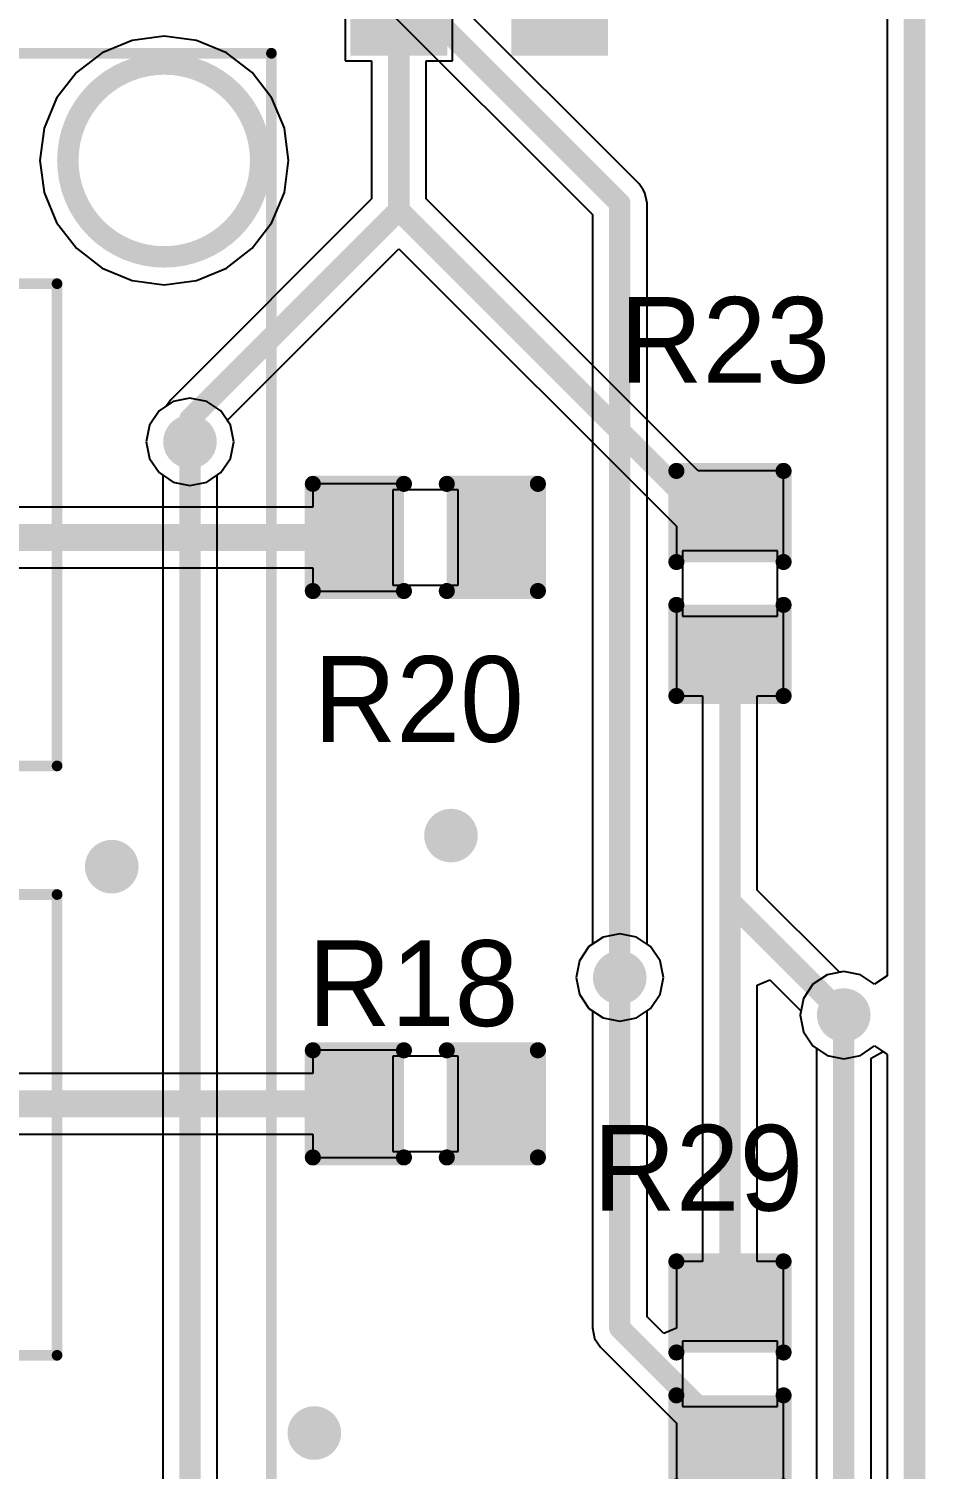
# Model space of a CAD drawing. Extents: x 10.58 to 11.54, y 9.91 to 15.27.
# Drawn here: x 11.21 to 11.539, y 14.271 to 14.8 of the extents above; entities that cross this region are included whole.
import ezdxf

# ---------------------------------------------------------------- set-up
doc = ezdxf.new("R2010")
doc.units = 0
doc.layers.get('0').update_dxf_attribs({"linetype": 'CONTINUOUS'})
for name, color, linetype in [('BOTTOMLAYER', 5, 'CONTINUOUS'), ('KEEPOUTLAYER', 6, 'CONTINUOUS'), ('MULTILAYER', 9, 'CONTINUOUS'), ('TOPLAYER', 1, 'CONTINUOUS'), ('TOPOVERLAY', 2, 'CONTINUOUS'), ('TOPPASTE', 8, 'CONTINUOUS'), ('TOPSOLDER', 216, 'CONTINUOUS'), ('VIAHOLELAYER', 16, 'CONTINUOUS')]:
    doc.layers.add(name, color=color, linetype=linetype)

# ---------------------------------------------------------------- blocks, each defined once
blk = doc.blocks.new('R_0402_7')
at = {"layer": 'TOPLAYER'}
for p, q in [((0.017, 0.0175), (-0.007, 0.0175)), ((-0.007, 0.0175), (-0.007, -0.0175)), ((0.017, -0.0175), (0.017, 0.0175)), ((-0.007, -0.0175), (0.017, -0.0175))]:
    blk.add_line(p, q, dxfattribs=at)
for points in [[(-0.006811, -0.01378), (-0.006811, 0.01378), (-0.030433, -0.01378), (-0.030433, 0.01378)], [(0.040433, -0.01378), (0.040433, 0.01378), (0.016811, -0.01378), (0.016811, 0.01378)]]:
    blk.add_solid(points, dxfattribs=at)
at = {"layer": 'TOPOVERLAY', "const_width": 0.005906}
for points in [[(-0.036339, 0.019685), (-0.036339, -0.019685)], [(-0.036339, 0.019685), (-0.002874, 0.019685)], [(0.012874, 0.019685), (0.046339, 0.019685)], [(0.046339, 0.019685), (0.046339, -0.019685)], [(-0.036339, -0.019685), (-0.002874, -0.019685)], [(0.012874, -0.019685), (0.046339, -0.019685)]]:
    blk.add_lwpolyline(points, dxfattribs=at)
at = {"layer": 'TOPOVERLAY', "const_width": 0.002953}
for points in [[(-0.037815, 0.019685, 1), (-0.034862, 0.019685, 1)], [(-0.037815, 0.019685, 1), (-0.034862, 0.019685, 1)], [(-0.00435, 0.019685, 1), (-0.001398, 0.019685, 1)], [(0.011398, 0.019685, 1), (0.01435, 0.019685, 1)], [(0.044862, 0.019685, 1), (0.047815, 0.019685, 1)], [(0.044862, 0.019685, 1), (0.047815, 0.019685, 1)], [(-0.037815, -0.019685, 1), (-0.034862, -0.019685, 1)], [(-0.037815, -0.019685, 1), (-0.034862, -0.019685, 1)], [(-0.00435, -0.019685, 1), (-0.001398, -0.019685, 1)], [(0.011398, -0.019685, 1), (0.01435, -0.019685, 1)], [(0.044862, -0.019685, 1), (0.047815, -0.019685, 1)], [(0.044862, -0.019685, 1), (0.047815, -0.019685, 1)]]:
    blk.add_lwpolyline(points, format="xyb", close=True, dxfattribs=at)
at = {"layer": 'TOPPASTE'}
for points in [[(-0.006811, -0.01378), (-0.006811, 0.01378), (-0.030433, -0.01378), (-0.030433, 0.01378)], [(0.040433, -0.01378), (0.040433, 0.01378), (0.016811, -0.01378), (0.016811, 0.01378)]]:
    blk.add_solid(points, dxfattribs=at)
at = {"layer": 'TOPSOLDER'}
for points in [[(-0.002811, -0.01778), (-0.002811, 0.01778), (-0.034433, -0.01778), (-0.034433, 0.01778)], [(0.044433, -0.01778), (0.044433, 0.01778), (0.012811, -0.01778), (0.012811, 0.01778)]]:
    blk.add_solid(points, dxfattribs=at)
blk = doc.blocks.new('R_0402_26')
at = {"layer": 'TOPLAYER'}
for p, q in [((0.017, 0.0175), (-0.007, 0.0175)), ((-0.007, 0.0175), (-0.007, -0.0175)), ((0.017, -0.0175), (0.017, 0.0175)), ((-0.007, -0.0175), (0.017, -0.0175))]:
    blk.add_line(p, q, dxfattribs=at)
for points in [[(-0.006811, -0.01378), (-0.006811, 0.01378), (-0.030433, -0.01378), (-0.030433, 0.01378)], [(0.040433, -0.01378), (0.040433, 0.01378), (0.016811, -0.01378), (0.016811, 0.01378)]]:
    blk.add_solid(points, dxfattribs=at)
at = {"layer": 'TOPOVERLAY', "const_width": 0.005906}
for points in [[(-0.002874, 0.019685), (-0.036339, 0.019685)], [(-0.036339, -0.019685), (-0.036339, 0.019685)], [(0.046339, 0.019685), (0.012874, 0.019685)], [(0.046339, -0.019685), (0.046339, 0.019685)], [(-0.002874, -0.019685), (-0.036339, -0.019685)], [(0.046339, -0.019685), (0.012874, -0.019685)]]:
    blk.add_lwpolyline(points, dxfattribs=at)
at = {"layer": 'TOPOVERLAY', "const_width": 0.002953}
for points in [[(-0.037815, 0.019685, 1), (-0.034862, 0.019685, 1)], [(-0.037815, 0.019685, 1), (-0.034862, 0.019685, 1)], [(-0.00435, 0.019685, 1), (-0.001398, 0.019685, 1)], [(0.011398, 0.019685, 1), (0.01435, 0.019685, 1)], [(0.044862, 0.019685, 1), (0.047815, 0.019685, 1)], [(0.044862, 0.019685, 1), (0.047815, 0.019685, 1)], [(-0.037815, -0.019685, 1), (-0.034862, -0.019685, 1)], [(-0.037815, -0.019685, 1), (-0.034862, -0.019685, 1)], [(-0.00435, -0.019685, 1), (-0.001398, -0.019685, 1)], [(0.011398, -0.019685, 1), (0.01435, -0.019685, 1)], [(0.044862, -0.019685, 1), (0.047815, -0.019685, 1)], [(0.044862, -0.019685, 1), (0.047815, -0.019685, 1)]]:
    blk.add_lwpolyline(points, format="xyb", close=True, dxfattribs=at)
at = {"layer": 'TOPPASTE'}
for points in [[(-0.006811, -0.01378), (-0.006811, 0.01378), (-0.030433, -0.01378), (-0.030433, 0.01378)], [(0.040433, -0.01378), (0.040433, 0.01378), (0.016811, -0.01378), (0.016811, 0.01378)]]:
    blk.add_solid(points, dxfattribs=at)
at = {"layer": 'TOPSOLDER'}
for points in [[(-0.002811, -0.01778), (-0.002811, 0.01778), (-0.034433, -0.01778), (-0.034433, 0.01778)], [(0.044433, -0.01778), (0.044433, 0.01778), (0.012811, -0.01778), (0.012811, 0.01778)]]:
    blk.add_solid(points, dxfattribs=at)
blk = doc.blocks.new('R_0402_29')
at = {"layer": 'TOPLAYER'}
for p, q in [((0.017, 0.0175), (-0.007, 0.0175)), ((-0.007, 0.0175), (-0.007, -0.0175)), ((0.017, -0.0175), (0.017, 0.0175)), ((-0.007, -0.0175), (0.017, -0.0175))]:
    blk.add_line(p, q, dxfattribs=at)
for points in [[(-0.006811, -0.01378), (-0.006811, 0.01378), (-0.030433, -0.01378), (-0.030433, 0.01378)], [(0.040433, -0.01378), (0.040433, 0.01378), (0.016811, -0.01378), (0.016811, 0.01378)]]:
    blk.add_solid(points, dxfattribs=at)
at = {"layer": 'TOPOVERLAY', "const_width": 0.005906}
for points in [[(-0.036339, 0.019685), (-0.002874, 0.019685)], [(-0.036339, -0.019685), (-0.036339, 0.019685)], [(0.012874, 0.019685), (0.046339, 0.019685)], [(0.046339, -0.019685), (0.046339, 0.019685)], [(-0.036339, -0.019685), (-0.002874, -0.019685)], [(0.012874, -0.019685), (0.046339, -0.019685)]]:
    blk.add_lwpolyline(points, dxfattribs=at)
at = {"layer": 'TOPOVERLAY', "const_width": 0.002953}
for points in [[(-0.037815, 0.019685, 1), (-0.034862, 0.019685, 1)], [(-0.037815, 0.019685, 1), (-0.034862, 0.019685, 1)], [(-0.00435, 0.019685, 1), (-0.001398, 0.019685, 1)], [(0.011398, 0.019685, 1), (0.01435, 0.019685, 1)], [(0.044862, 0.019685, 1), (0.047815, 0.019685, 1)], [(0.044862, 0.019685, 1), (0.047815, 0.019685, 1)], [(-0.037815, -0.019685, 1), (-0.034862, -0.019685, 1)], [(-0.037815, -0.019685, 1), (-0.034862, -0.019685, 1)], [(-0.00435, -0.019685, 1), (-0.001398, -0.019685, 1)], [(0.011398, -0.019685, 1), (0.01435, -0.019685, 1)], [(0.044862, -0.019685, 1), (0.047815, -0.019685, 1)], [(0.044862, -0.019685, 1), (0.047815, -0.019685, 1)]]:
    blk.add_lwpolyline(points, format="xyb", close=True, dxfattribs=at)
at = {"layer": 'TOPPASTE'}
for points in [[(-0.006811, -0.01378), (-0.006811, 0.01378), (-0.030433, -0.01378), (-0.030433, 0.01378)], [(0.040433, -0.01378), (0.040433, 0.01378), (0.016811, -0.01378), (0.016811, 0.01378)]]:
    blk.add_solid(points, dxfattribs=at)
at = {"layer": 'TOPSOLDER'}
for points in [[(-0.002811, -0.01778), (-0.002811, 0.01778), (-0.034433, -0.01778), (-0.034433, 0.01778)], [(0.044433, -0.01778), (0.044433, 0.01778), (0.012811, -0.01778), (0.012811, 0.01778)]]:
    blk.add_solid(points, dxfattribs=at)
blk = doc.blocks.new('R_0402_31')
at = {"layer": 'TOPLAYER'}
for p, q in [((0.017, 0.0175), (-0.007, 0.0175)), ((-0.007, 0.0175), (-0.007, -0.0175)), ((0.017, -0.0175), (0.017, 0.0175)), ((-0.007, -0.0175), (0.017, -0.0175))]:
    blk.add_line(p, q, dxfattribs=at)
for points in [[(-0.006811, -0.01378), (-0.006811, 0.01378), (-0.030433, -0.01378), (-0.030433, 0.01378)], [(0.040433, -0.01378), (0.040433, 0.01378), (0.016811, -0.01378), (0.016811, 0.01378)]]:
    blk.add_solid(points, dxfattribs=at)
at = {"layer": 'TOPOVERLAY', "const_width": 0.005906}
for points in [[(-0.036339, 0.019685), (-0.002874, 0.019685)], [(-0.036339, -0.019685), (-0.036339, 0.019685)], [(0.012874, 0.019685), (0.046339, 0.019685)], [(0.046339, -0.019685), (0.046339, 0.019685)], [(-0.036339, -0.019685), (-0.002874, -0.019685)], [(0.012874, -0.019685), (0.046339, -0.019685)]]:
    blk.add_lwpolyline(points, dxfattribs=at)
at = {"layer": 'TOPOVERLAY', "const_width": 0.002953}
for points in [[(-0.037815, 0.019685, 1), (-0.034862, 0.019685, 1)], [(-0.037815, 0.019685, 1), (-0.034862, 0.019685, 1)], [(-0.00435, 0.019685, 1), (-0.001398, 0.019685, 1)], [(0.011398, 0.019685, 1), (0.01435, 0.019685, 1)], [(0.044862, 0.019685, 1), (0.047815, 0.019685, 1)], [(0.044862, 0.019685, 1), (0.047815, 0.019685, 1)], [(-0.037815, -0.019685, 1), (-0.034862, -0.019685, 1)], [(-0.037815, -0.019685, 1), (-0.034862, -0.019685, 1)], [(-0.00435, -0.019685, 1), (-0.001398, -0.019685, 1)], [(0.011398, -0.019685, 1), (0.01435, -0.019685, 1)], [(0.044862, -0.019685, 1), (0.047815, -0.019685, 1)], [(0.044862, -0.019685, 1), (0.047815, -0.019685, 1)]]:
    blk.add_lwpolyline(points, format="xyb", close=True, dxfattribs=at)
at = {"layer": 'TOPPASTE'}
for points in [[(-0.006811, -0.01378), (-0.006811, 0.01378), (-0.030433, -0.01378), (-0.030433, 0.01378)], [(0.040433, -0.01378), (0.040433, 0.01378), (0.016811, -0.01378), (0.016811, 0.01378)]]:
    blk.add_solid(points, dxfattribs=at)
at = {"layer": 'TOPSOLDER'}
for points in [[(-0.002811, -0.01778), (-0.002811, 0.01778), (-0.034433, -0.01778), (-0.034433, 0.01778)], [(0.044433, -0.01778), (0.044433, 0.01778), (0.012811, -0.01778), (0.012811, 0.01778)]]:
    blk.add_solid(points, dxfattribs=at)
blk = doc.blocks.new('TU1501WNR_2PS_VOID___NL_45')
at = {"layer": 'TOPLAYER'}
for points in [[(0.074803, -0.00315), (0.102362, -0.00315), (0.074803, 0.130709), (0.102362, 0.130709)], [(0.133858, -0.00315), (0.161417, -0.00315), (0.133858, 0.130709), (0.161417, 0.130709)], [(-0.027165, -0.133402), (0.035827, -0.133402), (-0.027165, -0.058598), (0.035827, -0.058598)], [(0.200788, -0.133402), (0.26378, -0.133402), (0.200788, -0.058598), (0.26378, -0.058598)]]:
    blk.add_solid(points, dxfattribs=at)
at = {"layer": 'TOPOVERLAY', "const_width": 0.005906}
blk.add_lwpolyline([(0.056803, 0.047, -44.113391), (0.05671, 0.049064)], format="xyb", dxfattribs=at)
at = {"layer": 'TOPOVERLAY'}
for points, const_width in [([(0.055233, 0.049064, 1), (0.058186, 0.049064, 1)], 0.002953), ([(0.055327, 0.047, 1), (0.05828, 0.047, 1)], 0.002953), ([(-0.000984, 0, 1), (0.000984, 0, 1)], 0.001969), ([(-0.000984, 0, 1), (0.000984, 0, 1)], 0.001969), ([(0.235236, 0, 1), (0.237205, 0, 1)], 0.001969), ([(0.235236, 0, 1), (0.237205, 0, 1)], 0.001969), ([(-0.000984, -0.169291, 1), (0.000984, -0.169291, 1)], 0.001969), ([(-0.000984, -0.17, 1), (0.000984, -0.17, 1)], 0.001969), ([(0.235236, -0.169291, 1), (0.237205, -0.169291, 1)], 0.001969), ([(0.235236, -0.17, 1), (0.237205, -0.17, 1)], 0.001969)]:
    blk.add_lwpolyline(points, format="xyb", close=True, dxfattribs=dict(at, const_width=const_width))
at = {"layer": 'TOPOVERLAY', "const_width": 0.003937}
for points in [[(0.23622, 0), (0, 0)], [(0, 0), (0, -0.169291)], [(0.23622, 0), (0.23622, -0.169291)], [(0.23622, -0.17), (0, -0.17)]]:
    blk.add_lwpolyline(points, dxfattribs=at)
at = {"layer": 'TOPPASTE'}
for points in [[(0.074803, -0.00315), (0.102362, -0.00315), (0.074803, 0.130709), (0.102362, 0.130709)], [(0.133858, -0.00315), (0.161417, -0.00315), (0.133858, 0.130709), (0.161417, 0.130709)], [(-0.027165, -0.133402), (0.035827, -0.133402), (-0.027165, -0.058598), (0.035827, -0.058598)], [(0.200788, -0.133402), (0.26378, -0.133402), (0.200788, -0.058598), (0.26378, -0.058598)]]:
    blk.add_solid(points, dxfattribs=at)
at = {"layer": 'TOPSOLDER'}
for points in [[(0.070803, -0.00715), (0.106362, -0.00715), (0.070803, 0.134709), (0.106362, 0.134709)], [(0.129858, -0.00715), (0.165417, -0.00715), (0.129858, 0.134709), (0.165417, 0.134709)], [(-0.031165, -0.137402), (0.039827, -0.137402), (-0.031165, -0.054599), (0.039827, -0.054599)], [(0.196788, -0.137402), (0.26778, -0.137402), (0.196788, -0.054599), (0.26778, -0.054599)]]:
    blk.add_solid(points, dxfattribs=at)

msp = doc.modelspace()

# ---------------------------------------------------------------- linework, layer by layer
at = {"layer": 'BOTTOMLAYER'}
for p, q in [((11.525096, 15.092065), (11.525096, 14.452155)), ((11.433959, 14.743055), (11.308088, 14.868926)), ((11.296835, 14.851795), (11.416827, 14.731802)), ((11.247721, 14.795817), (11.236707, 14.791255)), ((11.25954, 14.797373), (11.247721, 14.795817)), ((11.27136, 14.795817), (11.25954, 14.797373)), ((11.282373, 14.791255), (11.27136, 14.795817)), ((11.236707, 14.791255), (11.227249, 14.783998)), ((11.291831, 14.783998), (11.282373, 14.791255)), ((11.227249, 14.783998), (11.219992, 14.77454)), ((11.299088, 14.77454), (11.291831, 14.783998)), ((11.219992, 14.77454), (11.21543, 14.763526)), ((11.30365, 14.763526), (11.299088, 14.77454)), ((11.21543, 14.763526), (11.213874, 14.751707)), ((11.305207, 14.751707), (11.30365, 14.763526)), ((11.213874, 14.751707), (11.21543, 14.739887)), ((11.30365, 14.739887), (11.305207, 14.751707)), ((11.435412, 14.74088), (11.433959, 14.743055)), ((11.21543, 14.739887), (11.219992, 14.728874)), ((11.299088, 14.728874), (11.30365, 14.739887)), ((11.436134, 14.739799), (11.435412, 14.74088)), ((11.436898, 14.735959), (11.436134, 14.739799)), ((11.436898, 14.463745), (11.436898, 14.735959)), ((11.219992, 14.728874), (11.227249, 14.719416)), ((11.291831, 14.719416), (11.299088, 14.728874)), ((11.416827, 14.731802), (11.416827, 14.463745)), ((11.227249, 14.719416), (11.236707, 14.712158)), ((11.282373, 14.712158), (11.291831, 14.719416)), ((11.236707, 14.712158), (11.247721, 14.707596)), ((11.27136, 14.707596), (11.282373, 14.712158)), ((11.247721, 14.707596), (11.25954, 14.70604)), ((11.25954, 14.70604), (11.27136, 14.707596)), ((11.262844, 14.663195), (11.257635, 14.659714)), ((11.268989, 14.664417), (11.262844, 14.663195)), ((11.275133, 14.663195), (11.268989, 14.664417)), ((11.280342, 14.659714), (11.275133, 14.663195)), ((11.257635, 14.659714), (11.254154, 14.654505)), ((11.283823, 14.654505), (11.280342, 14.659714)), ((11.254154, 14.654505), (11.252932, 14.64836)), ((11.285045, 14.64836), (11.283823, 14.654505)), ((11.252932, 14.64836), (11.254154, 14.642216)), ((11.283823, 14.642216), (11.285045, 14.64836)), ((11.254154, 14.642216), (11.257635, 14.637007)), ((11.280342, 14.637007), (11.283823, 14.642216)), ((11.257635, 14.637007), (11.258953, 14.636126)), ((11.279024, 14.636126), (11.280342, 14.637007)), ((11.258953, 14.636126), (11.258953, 13.870998)), ((11.279024, 13.872489), (11.279024, 14.636126)), ((11.415509, 14.462864), (11.412028, 14.457655)), ((11.416827, 14.463745), (11.415509, 14.462864)), ((11.438216, 14.462864), (11.436898, 14.463745)), ((11.441697, 14.457655), (11.438216, 14.462864)), ((11.412028, 14.457655), (11.410806, 14.45151)), ((11.442919, 14.45151), (11.441697, 14.457655)), ((11.410806, 14.45151), (11.412028, 14.445365)), ((11.441697, 14.445365), (11.442919, 14.45151)), ((11.503002, 14.452565), (11.497792, 14.449084)), ((11.509146, 14.453787), (11.503002, 14.452565)), ((11.515291, 14.452565), (11.509146, 14.453787)), ((11.5205, 14.449084), (11.515291, 14.452565)), ((11.525096, 14.452155), (11.5205, 14.449084)), ((11.497792, 14.449084), (11.494312, 14.443875)), ((11.412028, 14.445365), (11.415509, 14.440156)), ((11.438216, 14.440156), (11.441697, 14.445365)), ((11.494312, 14.443875), (11.49309, 14.437731)), ((11.415509, 14.440156), (11.420718, 14.436676)), ((11.420718, 14.436676), (11.426863, 14.435453)), ((11.426863, 14.435453), (11.433007, 14.436676)), ((11.433007, 14.436676), (11.438216, 14.440156)), ((11.49309, 14.437731), (11.494312, 14.431586)), ((11.494312, 14.431586), (11.497792, 14.426377)), ((11.497792, 14.426377), (11.499111, 14.425496)), ((11.499111, 14.425496), (11.499111, 13.018068)), ((11.519182, 14.421954), (11.523591, 14.424311)), ((11.519182, 13.013912), (11.519182, 14.421954)), ((11.523591, 14.424311), (11.525096, 14.423306)), ((11.525096, 14.423306), (11.525096, 12.651505))]:
    msp.add_line(p, q, dxfattribs=at)
at = {"layer": 'BOTTOMLAYER', "const_width": 0.007874}
for points in [[(11.300992, 14.86183), (11.426863, 14.735959)], [(11.426863, 14.45151), (11.426863, 14.735959)], [(11.268989, 13.870998), (11.268989, 14.64836)], [(11.509146, 13.013912), (11.509146, 14.437731)]]:
    msp.add_lwpolyline(points, dxfattribs=at)
at = {"layer": 'BOTTOMLAYER'}
for points, const_width in [([(11.424894, 14.735959, 1), (11.428831, 14.735959, 1)], 0.003937), ([(11.424894, 14.735959, 1), (11.428831, 14.735959, 1)], 0.003937), ([(11.264067, 14.64836, 1), (11.27391, 14.64836, 1)], 0.009843), ([(11.26702, 14.64836, 1), (11.270957, 14.64836, 1)], 0.003937), ([(11.359934, 14.503675, 1), (11.369776, 14.503675, 1)], 0.009843), ([(11.235327, 14.492258, 1), (11.24517, 14.492258, 1)], 0.009843), ([(11.421942, 14.45151, 1), (11.431784, 14.45151, 1)], 0.009843), ([(11.424894, 14.45151, 1), (11.428831, 14.45151, 1)], 0.003937), ([(11.504225, 14.437731, 1), (11.514067, 14.437731, 1)], 0.009843), ([(11.507178, 14.437731, 1), (11.511115, 14.437731, 1)], 0.003937), ([(11.309737, 14.284187, 1), (11.319579, 14.284187, 1)], 0.009843)]:
    msp.add_lwpolyline(points, format="xyb", close=True, dxfattribs=dict(at, const_width=const_width))
at = {"layer": 'KEEPOUTLAYER', "const_width": 0.007874}
msp.add_lwpolyline([(11.535131, 12.641469), (11.535131, 15.102101)], dxfattribs=at)
at = {"layer": 'KEEPOUTLAYER'}
for points, const_width in [([(11.294973, 14.751707, 1), (11.224107, 14.751707, 1)], 0.007874), ([(11.222139, 14.751707, 1), (11.226076, 14.751707, 1)], 0.003937), ([(11.293005, 14.751707, 1), (11.296942, 14.751707, 1)], 0.003937)]:
    msp.add_lwpolyline(points, format="xyb", close=True, dxfattribs=dict(at, const_width=const_width))
at = {"layer": 'MULTILAYER', "const_width": 0.009843}
for points in [[(11.264067, 14.64836, 1), (11.27391, 14.64836, 1)], [(11.359934, 14.503675, 1), (11.369776, 14.503675, 1)], [(11.235327, 14.492258, 1), (11.24517, 14.492258, 1)], [(11.421942, 14.45151, 1), (11.431784, 14.45151, 1)], [(11.504225, 14.437731, 1), (11.514067, 14.437731, 1)], [(11.309737, 14.284187, 1), (11.319579, 14.284187, 1)]]:
    msp.add_lwpolyline(points, format="xyb", close=True, dxfattribs=at)
at = {"layer": 'TOPLAYER'}
for p, q in [((11.525096, 14.977594), (11.525096, 14.452155)), ((11.326036, 14.933956), (11.326036, 14.788286)), ((11.365406, 14.788286), (11.365406, 14.933956)), ((11.247721, 14.795817), (11.236707, 14.791255)), ((11.25954, 14.797373), (11.247721, 14.795817)), ((11.27136, 14.795817), (11.25954, 14.797373)), ((11.282373, 14.791255), (11.27136, 14.795817)), ((11.236707, 14.791255), (11.227249, 14.783998)), ((11.291831, 14.783998), (11.282373, 14.791255)), ((11.326036, 14.788286), (11.335686, 14.788286)), ((11.335686, 14.788286), (11.335686, 14.737596)), ((11.355756, 14.737596), (11.355756, 14.788286)), ((11.355756, 14.788286), (11.365406, 14.788286)), ((11.227249, 14.783998), (11.219992, 14.77454)), ((11.299088, 14.77454), (11.291831, 14.783998)), ((11.219992, 14.77454), (11.21543, 14.763526)), ((11.30365, 14.763526), (11.299088, 14.77454)), ((11.21543, 14.763526), (11.213874, 14.751707)), ((11.305207, 14.751707), (11.30365, 14.763526)), ((11.213874, 14.751707), (11.21543, 14.739887)), ((11.30365, 14.739887), (11.305207, 14.751707)), ((11.21543, 14.739887), (11.219992, 14.728874)), ((11.335686, 14.737596), (11.261893, 14.663803)), ((11.299088, 14.728874), (11.30365, 14.739887)), ((11.455713, 14.637639), (11.355756, 14.737596)), ((11.219992, 14.728874), (11.227249, 14.719416)), ((11.291831, 14.719416), (11.299088, 14.728874)), ((11.227249, 14.719416), (11.236707, 14.712158)), ((11.282373, 14.712158), (11.291831, 14.719416)), ((11.282684, 14.65621), (11.345721, 14.719247)), ((11.345721, 14.719247), (11.447674, 14.617294)), ((11.236707, 14.712158), (11.247721, 14.707596)), ((11.27136, 14.707596), (11.282373, 14.712158)), ((11.247721, 14.707596), (11.25954, 14.70604)), ((11.25954, 14.70604), (11.27136, 14.707596)), ((11.261893, 14.663803), (11.260391, 14.661556)), ((11.257635, 14.659714), (11.254154, 14.654505)), ((11.260391, 14.661556), (11.257635, 14.659714)), ((11.254154, 14.654505), (11.252932, 14.64836)), ((11.283823, 14.654505), (11.282684, 14.65621)), ((11.285045, 14.64836), (11.283823, 14.654505)), ((11.252932, 14.64836), (11.254154, 14.642216)), ((11.283823, 14.642216), (11.285045, 14.64836)), ((11.254154, 14.642216), (11.257635, 14.637007)), ((11.280342, 14.637007), (11.283823, 14.642216)), ((11.257635, 14.637007), (11.262844, 14.633526)), ((11.275133, 14.633526), (11.280342, 14.637007)), ((11.487044, 14.637639), (11.455713, 14.637639)), ((11.487044, 14.602206), (11.487044, 14.637639)), ((11.262844, 14.633526), (11.268989, 14.632304)), ((11.268989, 14.632304), (11.275133, 14.633526)), ((11.349553, 14.632886), (11.31412, 14.632886)), ((11.31412, 14.632886), (11.31412, 14.62432)), ((11.349553, 14.630701), (11.349553, 14.632886)), ((11.367459, 14.630701), (11.349553, 14.630701)), ((11.367459, 14.595701), (11.367459, 14.630701)), ((11.31412, 14.62432), (11.174371, 14.62432)), ((11.447674, 14.617294), (11.447674, 14.602206)), ((11.174371, 14.602081), (11.31412, 14.602081)), ((11.31412, 14.602081), (11.31412, 14.593516)), ((11.447674, 14.602206), (11.449859, 14.602206)), ((11.449859, 14.602206), (11.449859, 14.590395)), ((11.484859, 14.590395), (11.484859, 14.602206)), ((11.484859, 14.602206), (11.487044, 14.602206)), ((11.349553, 14.593516), (11.349553, 14.595701)), ((11.349553, 14.595701), (11.367459, 14.595701)), ((11.31412, 14.593516), (11.349553, 14.593516)), ((11.449859, 14.590395), (11.447674, 14.590395)), ((11.447674, 14.590395), (11.447674, 14.554962)), ((11.487044, 14.590395), (11.484859, 14.590395)), ((11.487044, 14.554962), (11.487044, 14.590395)), ((11.447674, 14.554962), (11.457323, 14.554962)), ((11.457323, 14.554962), (11.457323, 14.479518)), ((11.477394, 14.483675), (11.477394, 14.554962)), ((11.477394, 14.554962), (11.487044, 14.554962)), ((11.507591, 14.453478), (11.477394, 14.483675)), ((11.457323, 14.479518), (11.457323, 14.479518)), ((11.457323, 14.479518), (11.457323, 14.479518)), ((11.457323, 14.479518), (11.457323, 14.347239)), ((11.426863, 14.467567), (11.420718, 14.466344)), ((11.433007, 14.466344), (11.426863, 14.467567)), ((11.415509, 14.462864), (11.412028, 14.457655)), ((11.420718, 14.466344), (11.415509, 14.462864)), ((11.438216, 14.462864), (11.433007, 14.466344)), ((11.441697, 14.457655), (11.438216, 14.462864)), ((11.412028, 14.457655), (11.410806, 14.45151)), ((11.442919, 14.45151), (11.441697, 14.457655)), ((11.410806, 14.45151), (11.412028, 14.445365)), ((11.441697, 14.445365), (11.442919, 14.45151)), ((11.509146, 14.453787), (11.507591, 14.453478)), ((11.515291, 14.452565), (11.509146, 14.453787)), ((11.5205, 14.449084), (11.515291, 14.452565)), ((11.525096, 14.452155), (11.5205, 14.449084)), ((11.477394, 14.448758), (11.482014, 14.450671)), ((11.477394, 14.347239), (11.477394, 14.448758)), ((11.482014, 14.450671), (11.493399, 14.439286)), ((11.412028, 14.445365), (11.415509, 14.440156)), ((11.438216, 14.440156), (11.441697, 14.445365)), ((11.415509, 14.440156), (11.416827, 14.439275)), ((11.416827, 14.439275), (11.416827, 14.322775)), ((11.436898, 14.439275), (11.438216, 14.440156)), ((11.436898, 14.326931), (11.436898, 14.439275)), ((11.493399, 14.439286), (11.49309, 14.437731)), ((11.49309, 14.437731), (11.494312, 14.431586)), ((11.494312, 14.431586), (11.497792, 14.426377)), ((11.497792, 14.426377), (11.503002, 14.422896)), ((11.515291, 14.422896), (11.5205, 14.426377)), ((11.5205, 14.426377), (11.525096, 14.423306)), ((11.349553, 14.424796), (11.31412, 14.424796)), ((11.31412, 14.424796), (11.31412, 14.41623)), ((11.349553, 14.422611), (11.349553, 14.424796)), ((11.367459, 14.422611), (11.349553, 14.422611)), ((11.367459, 14.387611), (11.367459, 14.422611)), ((11.503002, 14.422896), (11.509146, 14.421674)), ((11.509146, 14.421674), (11.515291, 14.422896)), ((11.525096, 14.423306), (11.525096, 12.651505)), ((11.31412, 14.41623), (11.174371, 14.41623)), ((11.174371, 14.393992), (11.31412, 14.393992)), ((11.31412, 14.393992), (11.31412, 14.385426)), ((11.31412, 14.385426), (11.349553, 14.385426)), ((11.349553, 14.385426), (11.349553, 14.387611)), ((11.349553, 14.387611), (11.367459, 14.387611)), ((11.457323, 14.347239), (11.447674, 14.347239)), ((11.447674, 14.347239), (11.447674, 14.322688)), ((11.487044, 14.347239), (11.477394, 14.347239)), ((11.487044, 14.311806), (11.487044, 14.347239)), ((11.443054, 14.320775), (11.436898, 14.326931)), ((11.416827, 14.322775), (11.416827, 14.322775)), ((11.416827, 14.322775), (11.416827, 14.322775)), ((11.416827, 14.322775), (11.417591, 14.318934)), ((11.447674, 14.322688), (11.443054, 14.320775)), ((11.417591, 14.318934), (11.419767, 14.315679)), ((11.419767, 14.315679), (11.447674, 14.287771)), ((11.484859, 14.299995), (11.484859, 14.311806)), ((11.484859, 14.311806), (11.487044, 14.311806)), ((11.487044, 14.299995), (11.484859, 14.299995)), ((11.487044, 14.264562), (11.487044, 14.299995)), ((11.447674, 14.287771), (11.447674, 14.264562))]:
    msp.add_line(p, q, dxfattribs=at)
for points, const_width in [([(11.345721, 14.733439), (11.345721, 14.861121)], 0.007874), ([(11.268989, 14.656707), (11.345721, 14.733439)], 0.007874), ([(11.345721, 14.733439), (11.459238, 14.619923)], 0.007874), ([(11.268989, 14.64836), (11.268989, 14.656707)], 0.007874), ([(11.459238, 14.619923), (11.467359, 14.619923)], 0.007874), ([(11.15329, 14.613201), (11.331837, 14.613201)], 0.01), ([(11.467359, 14.479518), (11.467359, 14.572679)], 0.007874), ([(11.467359, 14.329523), (11.467359, 14.479518)], 0.007874), ([(11.467359, 14.479518), (11.509146, 14.437731)], 0.007874), ([(11.426863, 14.322775), (11.426863, 14.45151)], 0.007874), ([(11.152718, 14.405111), (11.331837, 14.405111)], 0.01), ([(11.426863, 14.322775), (11.467359, 14.282279)], 0.007874), ([(11.467359, 14.226623), (11.467359, 14.282279)], 0.007874)]:
    msp.add_lwpolyline(points, dxfattribs=dict(at, const_width=const_width))
for points, const_width in [([(11.343753, 14.733439, 1), (11.347689, 14.733439, 1)], 0.003937), ([(11.343753, 14.733439, 1), (11.347689, 14.733439, 1)], 0.003937), ([(11.343753, 14.733439, 1), (11.347689, 14.733439, 1)], 0.003937), ([(11.264067, 14.64836, 1), (11.27391, 14.64836, 1)], 0.009843), ([(11.26702, 14.656707, 1), (11.270957, 14.656707, 1)], 0.003937), ([(11.26702, 14.656707, 1), (11.270957, 14.656707, 1)], 0.003937), ([(11.26702, 14.64836, 1), (11.270957, 14.64836, 1)], 0.003937), ([(11.457269, 14.619923, 1), (11.461206, 14.619923, 1)], 0.003937), ([(11.457269, 14.619923, 1), (11.461206, 14.619923, 1)], 0.003937), ([(11.46539, 14.619923, 1), (11.469327, 14.619923, 1)], 0.003937), ([(11.329337, 14.613201, 1), (11.334337, 14.613201, 1)], 0.005), ([(11.46539, 14.572679, 1), (11.469327, 14.572679, 1)], 0.003937), ([(11.359934, 14.503675, 1), (11.369776, 14.503675, 1)], 0.009843), ([(11.235327, 14.492258, 1), (11.24517, 14.492258, 1)], 0.009843), ([(11.46539, 14.479518, 1), (11.469327, 14.479518, 1)], 0.003937), ([(11.46539, 14.479518, 1), (11.469327, 14.479518, 1)], 0.003937), ([(11.46539, 14.479518, 1), (11.469327, 14.479518, 1)], 0.003937), ([(11.421942, 14.45151, 1), (11.431784, 14.45151, 1)], 0.009843), ([(11.424894, 14.45151, 1), (11.428831, 14.45151, 1)], 0.003937), ([(11.504225, 14.437731, 1), (11.514067, 14.437731, 1)], 0.009843), ([(11.507178, 14.437731, 1), (11.511115, 14.437731, 1)], 0.003937), ([(11.329337, 14.405111, 1), (11.334337, 14.405111, 1)], 0.005), ([(11.46539, 14.329523, 1), (11.469327, 14.329523, 1)], 0.003937), ([(11.424894, 14.322775, 1), (11.428831, 14.322775, 1)], 0.003937), ([(11.424894, 14.322775, 1), (11.428831, 14.322775, 1)], 0.003937), ([(11.309737, 14.284187, 1), (11.319579, 14.284187, 1)], 0.009843), ([(11.46539, 14.282279, 1), (11.469327, 14.282279, 1)], 0.003937), ([(11.46539, 14.282279, 1), (11.469327, 14.282279, 1)], 0.003937)]:
    msp.add_lwpolyline(points, format="xyb", close=True, dxfattribs=dict(at, const_width=const_width))
at = {"layer": 'TOPOVERLAY', "const_width": 0.003937}
for points in [[(10.944579, 14.791077), (11.29891, 14.791077)], [(11.29891, 13.491864), (11.29891, 14.791077)], [(11.023319, 14.706431), (11.22017, 14.706431)], [(11.22017, 14.529266), (11.22017, 14.706431)], [(11.023319, 14.529266), (11.22017, 14.529266)], [(11.023319, 14.482022), (11.22017, 14.482022)], [(11.22017, 14.312731), (11.22017, 14.482022)], [(11.023319, 14.312731), (11.22017, 14.312731)]]:
    msp.add_lwpolyline(points, dxfattribs=at)
at = {"layer": 'TOPOVERLAY', "const_width": 0.001969}
for points in [[(11.297926, 14.791077, 1), (11.299894, 14.791077, 1)], [(11.297926, 14.791077, 1), (11.299894, 14.791077, 1)], [(11.219186, 14.706431, 1), (11.221154, 14.706431, 1)], [(11.219186, 14.706431, 1), (11.221154, 14.706431, 1)], [(11.219186, 14.529266, 1), (11.221154, 14.529266, 1)], [(11.219186, 14.529266, 1), (11.221154, 14.529266, 1)], [(11.219186, 14.482022, 1), (11.221154, 14.482022, 1)], [(11.219186, 14.482022, 1), (11.221154, 14.482022, 1)], [(11.219186, 14.312731, 1), (11.221154, 14.312731, 1)], [(11.219186, 14.312731, 1), (11.221154, 14.312731, 1)]]:
    msp.add_lwpolyline(points, format="xyb", close=True, dxfattribs=at)
at = {"layer": 'VIAHOLELAYER', "const_width": 0.005906}
for points in [[(11.266036, 14.64836, 1), (11.271941, 14.64836, 1)], [(11.361902, 14.503675, 1), (11.367808, 14.503675, 1)], [(11.237296, 14.492258, 1), (11.243201, 14.492258, 1)], [(11.42391, 14.45151, 1), (11.429815, 14.45151, 1)], [(11.506194, 14.437731, 1), (11.512099, 14.437731, 1)], [(11.311705, 14.284187, 1), (11.317611, 14.284187, 1)]]:
    msp.add_lwpolyline(points, format="xyb", close=True, dxfattribs=at)

# ---------------------------------------------------------------- block references
for name, p, rotation in [('TU1501WNR_2PS_VOID___NL_45', (11.493359, 14.924901), 180), ('R_0402_26', (11.467359, 14.601301), 270), ('R_0402_29', (11.350459, 14.613201), 360), ('R_0402_31', (11.350459, 14.405111), 360), ('R_0402_7', (11.467359, 14.300901), 90)]:
    msp.add_blockref(name, p, dxfattribs=dict(rotation=rotation))

# ---------------------------------------------------------------- texts
at = {"layer": 'TOPOVERLAY'}
for s, p in [('R23', (11.426863, 14.670014)), ('R29', (11.41702, 14.36588))]:
    msp.add_text(s, height=0.031496, rotation=360, dxfattribs=at).set_placement(p)
for s, p in [('R20', (11.314359, 14.538101)), ('R18', (11.312359, 14.433711))]:
    msp.add_text(s, height=0.031496, dxfattribs=at).set_placement(p)

doc.saveas('drawing.dxf')
